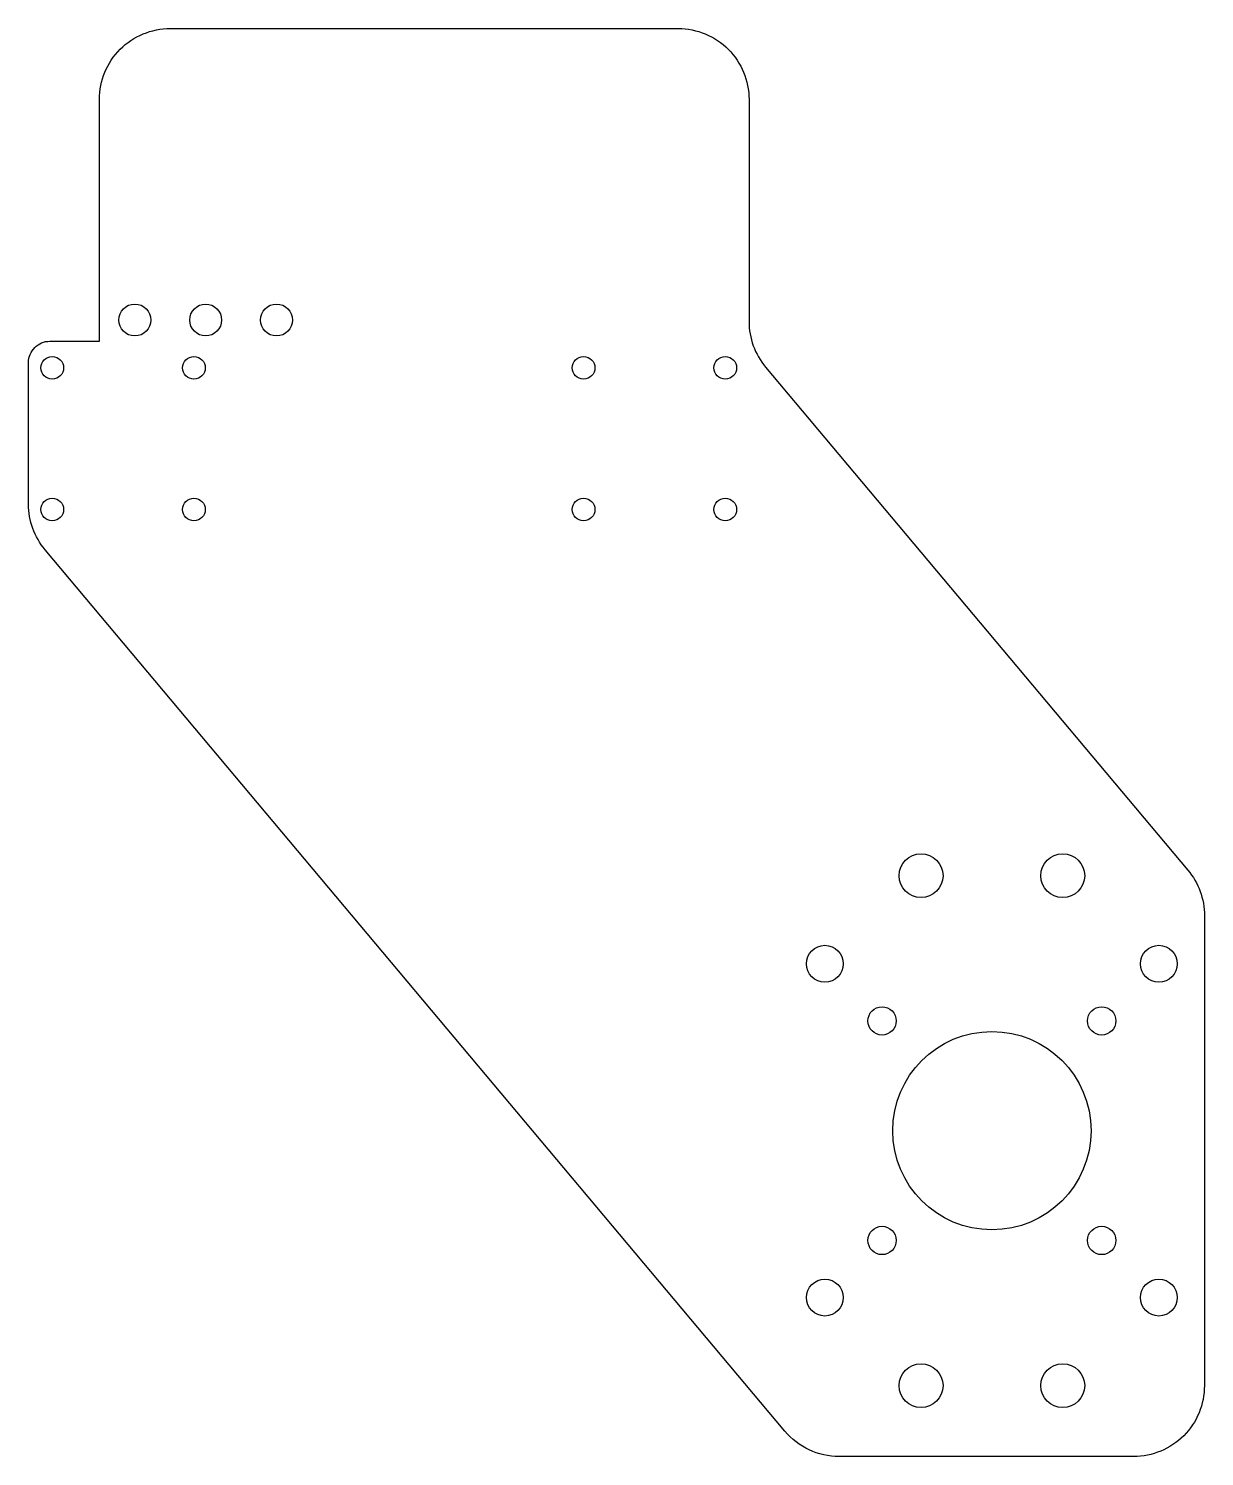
# Model space of a CAD drawing. Header units: millimetres. Extents: x -57 to 109, y -214 to -13.
import ezdxf

# ---------------------------------------------------------------- set-up
doc = ezdxf.new("R2010")
doc.units = ezdxf.units.MM
doc.layers.get('0').update_dxf_attribs({"linetype": 'CONTINUOUS'})

msp = doc.modelspace()

# ---------------------------------------------------------------- linework, layer by layer
msp.add_lwpolyline([(-47.32, -22.61, -0.414214), (-37.32, -12.61), (34.38, -12.61, -0.414214), (44.38, -22.61), (44.38, -53.97, 0.176327), (46.72, -60.4), (106.32, -131.43, -0.176327), (108.66, -137.86), (108.66, -204.22, -0.414214), (98.66, -214.22), (57.1, -214.22, -0.221695), (49.44, -210.64), (-54.98, -86.2, -0.176327), (-57.32, -79.77), (-57.32, -59.76, -0.414214), (-54.32, -56.76), (-47.32, -56.76)], format="xyb", close=True)
for centre, radius in [((-42.32, -53.76), 2.25), ((-32.32, -53.76), 2.25), ((-22.32, -53.76), 2.25), ((-53.97, -60.51), 1.6), ((-33.97, -60.51), 1.6), ((21.03, -60.51), 1.6), ((41.03, -60.51), 1.6), ((-53.97, -80.51), 1.6), ((-33.97, -80.51), 1.6), ((21.03, -80.51), 1.6), ((41.03, -80.51), 1.6), ((68.66, -132.22), 3.1), ((88.66, -132.22), 3.1), ((55.09, -144.65), 2.6), ((102.23, -144.65), 2.6), ((63.16, -152.72), 2), ((94.16, -152.72), 2), ((78.66, -168.22), 14), ((63.16, -183.72), 2), ((94.16, -183.72), 2), ((55.09, -191.79), 2.6), ((102.23, -191.79), 2.6), ((68.66, -204.22), 3.1), ((88.66, -204.22), 3.1)]:
    msp.add_circle(centre, radius)

doc.saveas('drawing.dxf')
